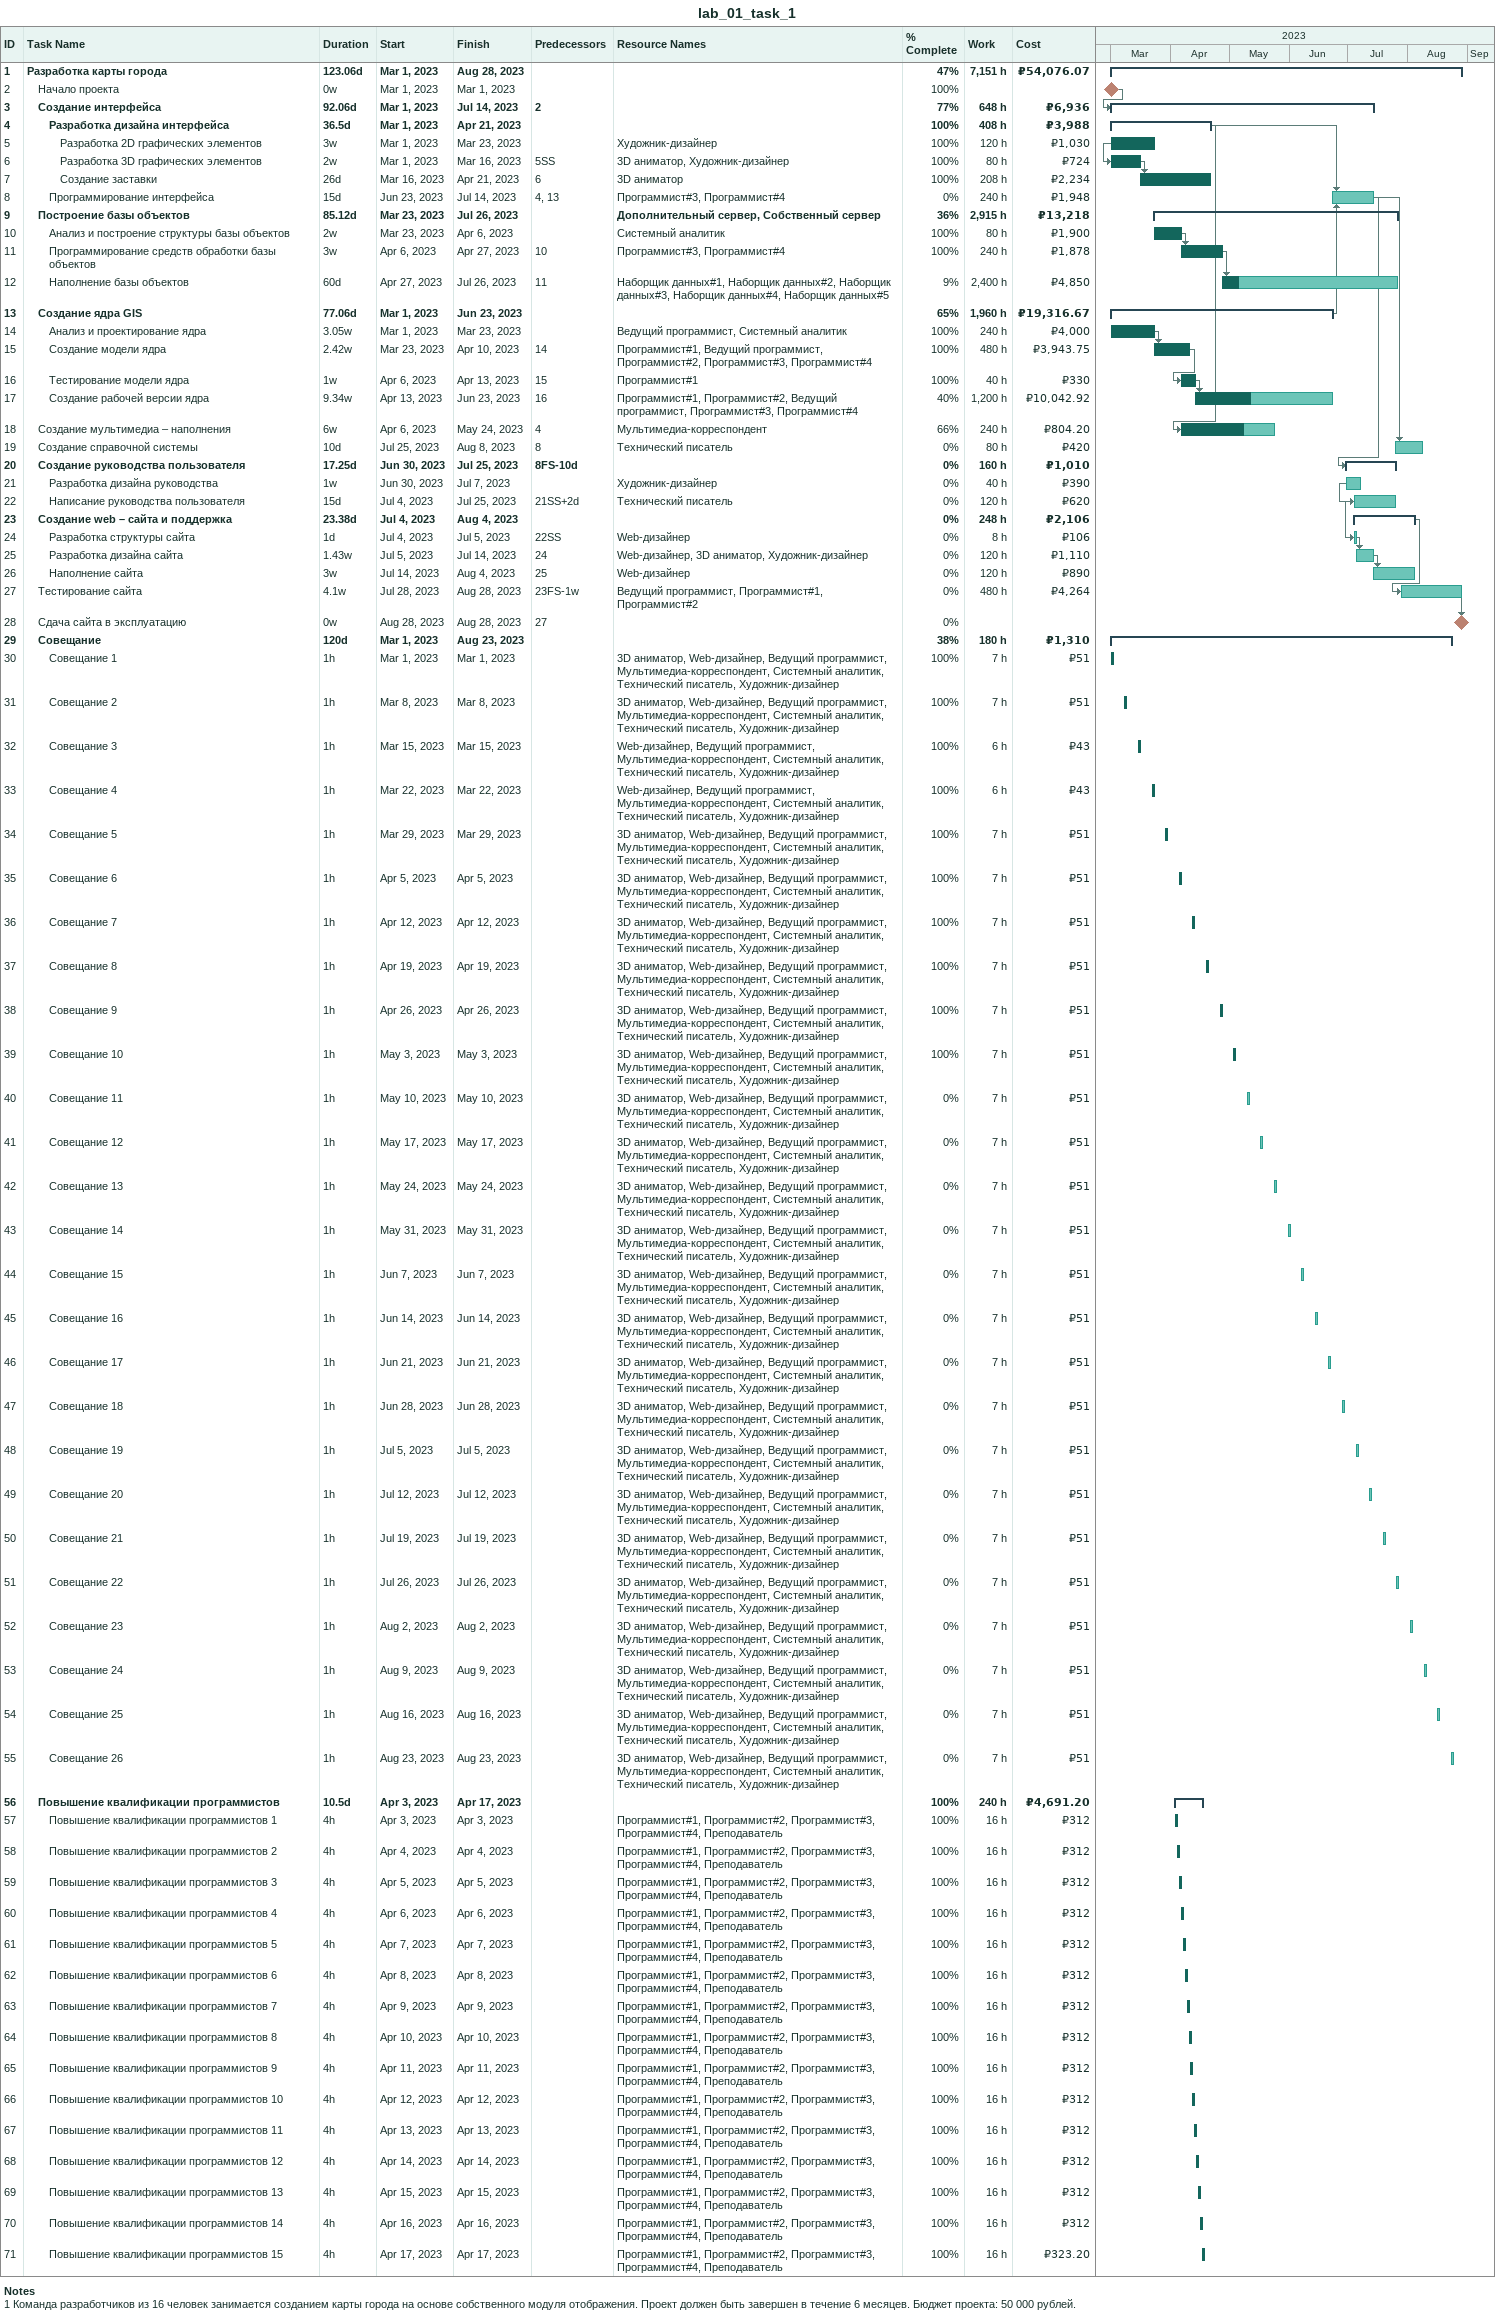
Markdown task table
lab_01_task_1

| ID | Level | Task | Duration | Start | Finish | Predecessors | Resources | % complete | Work (h) | Cost (₽) |
|---|---|---|---|---|---|---|---|---|---|---|
| 1 | 1 | **Разработка карты города** | 123.06d | 2023-03-01 | 2023-08-28 |  |  | 47 | 7151 | 54076.07 |
| 2 | 2 | Начало проекта | 0w | 2023-03-01 | 2023-03-01 |  |  | 100 |  |  |
| 3 | 2 | **Создание интерфейса** | 92.06d | 2023-03-01 | 2023-07-14 | 2 |  | 77 | 648 | 6936 |
| 4 | 3 | **Разработка дизайна интерфейса** | 36.5d | 2023-03-01 | 2023-04-21 |  |  | 100 | 408 | 3988 |
| 5 | 4 | Разработка 2D графических элементов | 3w | 2023-03-01 | 2023-03-23 |  | Художник-дизайнер | 100 | 120 | 1030 |
| 6 | 4 | Разработка 3D графических элементов | 2w | 2023-03-01 | 2023-03-16 | 5SS | 3D аниматор, Художник-дизайнер | 100 | 80 | 724 |
| 7 | 4 | Создание заставки | 26d | 2023-03-16 | 2023-04-21 | 6 | 3D аниматор | 100 | 208 | 2234 |
| 8 | 3 | Программирование интерфейса | 15d | 2023-06-23 | 2023-07-14 | 4, 13 | Программист#3, Программист#4 | 0 | 240 | 1948 |
| 9 | 2 | **Построение базы объектов** | 85.12d | 2023-03-23 | 2023-07-26 |  | Дополнительный сервер, Собственный сервер | 36 | 2915 | 13218 |
| 10 | 3 | Анализ и построение структуры базы объектов | 2w | 2023-03-23 | 2023-04-06 |  | Системный аналитик | 100 | 80 | 1900 |
| 11 | 3 | Программирование средств обработки базы объектов | 3w | 2023-04-06 | 2023-04-27 | 10 | Программист#3, Программист#4 | 100 | 240 | 1878 |
| 12 | 3 | Наполнение базы объектов | 60d | 2023-04-27 | 2023-07-26 | 11 | Наборщик данных#1, Наборщик данных#2, Наборщик данных#3, Наборщик данных#4, Наборщик данных#5 | 9 | 2400 | 4850 |
| 13 | 2 | **Создание ядра GIS** | 77.06d | 2023-03-01 | 2023-06-23 |  |  | 65 | 1960 | 19316.67 |
| 14 | 3 | Анализ и проектирование ядра | 3.05w | 2023-03-01 | 2023-03-23 |  | Ведущий программист, Системный аналитик | 100 | 240 | 4000 |
| 15 | 3 | Создание модели ядра | 2.42w | 2023-03-23 | 2023-04-10 | 14 | Программист#1, Ведущий программист, Программист#2, Программист#3, Программист#4 | 100 | 480 | 3943.75 |
| 16 | 3 | Тестирование модели ядра | 1w | 2023-04-06 | 2023-04-13 | 15 | Программист#1 | 100 | 40 | 330 |
| 17 | 3 | Создание рабочей версии ядра | 9.34w | 2023-04-13 | 2023-06-23 | 16 | Программист#1, Программист#2, Ведущий программист, Программист#3, Программист#4 | 40 | 1200 | 10042.92 |
| 18 | 2 | Создание мультимедиа – наполнения | 6w | 2023-04-06 | 2023-05-24 | 4 | Мультимедиа-корреспондент | 66 | 240 | 804.20 |
| 19 | 2 | Создание справочной системы | 10d | 2023-07-25 | 2023-08-08 | 8 | Технический писатель | 0 | 80 | 420 |
| 20 | 2 | **Создание руководства пользователя** | 17.25d | 2023-06-30 | 2023-07-25 | 8FS-10d |  | 0 | 160 | 1010 |
| 21 | 3 | Разработка дизайна руководства | 1w | 2023-06-30 | 2023-07-07 |  | Художник-дизайнер | 0 | 40 | 390 |
| 22 | 3 | Написание руководства пользователя | 15d | 2023-07-04 | 2023-07-25 | 21SS+2d | Технический писатель | 0 | 120 | 620 |
| 23 | 2 | **Создание web – сайта и поддержка** | 23.38d | 2023-07-04 | 2023-08-04 |  |  | 0 | 248 | 2106 |
| 24 | 3 | Разработка структуры сайта | 1d | 2023-07-04 | 2023-07-05 | 22SS | Web-дизайнер | 0 | 8 | 106 |
| 25 | 3 | Разработка дизайна сайта | 1.43w | 2023-07-05 | 2023-07-14 | 24 | Web-дизайнер, 3D аниматор, Художник-дизайнер | 0 | 120 | 1110 |
| 26 | 3 | Наполнение сайта | 3w | 2023-07-14 | 2023-08-04 | 25 | Web-дизайнер | 0 | 120 | 890 |
| 27 | 2 | Тестирование сайта | 4.1w | 2023-07-28 | 2023-08-28 | 23FS-1w | Ведущий программист, Программист#1, Программист#2 | 0 | 480 | 4264 |
| 28 | 2 | Сдача сайта в эксплуатацию | 0w | 2023-08-28 | 2023-08-28 | 27 |  | 0 |  |  |
| 29 | 2 | **Совещание** | 120d | 2023-03-01 | 2023-08-23 |  |  | 38 | 180 | 1310 |
| 30 | 3 | Совещание 1 | 1h | 2023-03-01 | 2023-03-01 |  | 3D аниматор, Web-дизайнер, Ведущий программист, Мультимедиа-корреспондент, Системный аналитик, Технический писатель, Художник-дизайнер | 100 | 7 | 51 |
| 31 | 3 | Совещание 2 | 1h | 2023-03-08 | 2023-03-08 |  | 3D аниматор, Web-дизайнер, Ведущий программист, Мультимедиа-корреспондент, Системный аналитик, Технический писатель, Художник-дизайнер | 100 | 7 | 51 |
| 32 | 3 | Совещание 3 | 1h | 2023-03-15 | 2023-03-15 |  | Web-дизайнер, Ведущий программист, Мультимедиа-корреспондент, Системный аналитик, Технический писатель, Художник-дизайнер | 100 | 6 | 43 |
| 33 | 3 | Совещание 4 | 1h | 2023-03-22 | 2023-03-22 |  | Web-дизайнер, Ведущий программист, Мультимедиа-корреспондент, Системный аналитик, Технический писатель, Художник-дизайнер | 100 | 6 | 43 |
| 34 | 3 | Совещание 5 | 1h | 2023-03-29 | 2023-03-29 |  | 3D аниматор, Web-дизайнер, Ведущий программист, Мультимедиа-корреспондент, Системный аналитик, Технический писатель, Художник-дизайнер | 100 | 7 | 51 |
| 35 | 3 | Совещание 6 | 1h | 2023-04-05 | 2023-04-05 |  | 3D аниматор, Web-дизайнер, Ведущий программист, Мультимедиа-корреспондент, Системный аналитик, Технический писатель, Художник-дизайнер | 100 | 7 | 51 |
| 36 | 3 | Совещание 7 | 1h | 2023-04-12 | 2023-04-12 |  | 3D аниматор, Web-дизайнер, Ведущий программист, Мультимедиа-корреспондент, Системный аналитик, Технический писатель, Художник-дизайнер | 100 | 7 | 51 |
| 37 | 3 | Совещание 8 | 1h | 2023-04-19 | 2023-04-19 |  | 3D аниматор, Web-дизайнер, Ведущий программист, Мультимедиа-корреспондент, Системный аналитик, Технический писатель, Художник-дизайнер | 100 | 7 | 51 |
| 38 | 3 | Совещание 9 | 1h | 2023-04-26 | 2023-04-26 |  | 3D аниматор, Web-дизайнер, Ведущий программист, Мультимедиа-корреспондент, Системный аналитик, Технический писатель, Художник-дизайнер | 100 | 7 | 51 |
| 39 | 3 | Совещание 10 | 1h | 2023-05-03 | 2023-05-03 |  | 3D аниматор, Web-дизайнер, Ведущий программист, Мультимедиа-корреспондент, Системный аналитик, Технический писатель, Художник-дизайнер | 100 | 7 | 51 |
| 40 | 3 | Совещание 11 | 1h | 2023-05-10 | 2023-05-10 |  | 3D аниматор, Web-дизайнер, Ведущий программист, Мультимедиа-корреспондент, Системный аналитик, Технический писатель, Художник-дизайнер | 0 | 7 | 51 |
| 41 | 3 | Совещание 12 | 1h | 2023-05-17 | 2023-05-17 |  | 3D аниматор, Web-дизайнер, Ведущий программист, Мультимедиа-корреспондент, Системный аналитик, Технический писатель, Художник-дизайнер | 0 | 7 | 51 |
| 42 | 3 | Совещание 13 | 1h | 2023-05-24 | 2023-05-24 |  | 3D аниматор, Web-дизайнер, Ведущий программист, Мультимедиа-корреспондент, Системный аналитик, Технический писатель, Художник-дизайнер | 0 | 7 | 51 |
| 43 | 3 | Совещание 14 | 1h | 2023-05-31 | 2023-05-31 |  | 3D аниматор, Web-дизайнер, Ведущий программист, Мультимедиа-корреспондент, Системный аналитик, Технический писатель, Художник-дизайнер | 0 | 7 | 51 |
| 44 | 3 | Совещание 15 | 1h | 2023-06-07 | 2023-06-07 |  | 3D аниматор, Web-дизайнер, Ведущий программист, Мультимедиа-корреспондент, Системный аналитик, Технический писатель, Художник-дизайнер | 0 | 7 | 51 |
| 45 | 3 | Совещание 16 | 1h | 2023-06-14 | 2023-06-14 |  | 3D аниматор, Web-дизайнер, Ведущий программист, Мультимедиа-корреспондент, Системный аналитик, Технический писатель, Художник-дизайнер | 0 | 7 | 51 |
| 46 | 3 | Совещание 17 | 1h | 2023-06-21 | 2023-06-21 |  | 3D аниматор, Web-дизайнер, Ведущий программист, Мультимедиа-корреспондент, Системный аналитик, Технический писатель, Художник-дизайнер | 0 | 7 | 51 |
| 47 | 3 | Совещание 18 | 1h | 2023-06-28 | 2023-06-28 |  | 3D аниматор, Web-дизайнер, Ведущий программист, Мультимедиа-корреспондент, Системный аналитик, Технический писатель, Художник-дизайнер | 0 | 7 | 51 |
| 48 | 3 | Совещание 19 | 1h | 2023-07-05 | 2023-07-05 |  | 3D аниматор, Web-дизайнер, Ведущий программист, Мультимедиа-корреспондент, Системный аналитик, Технический писатель, Художник-дизайнер | 0 | 7 | 51 |
| 49 | 3 | Совещание 20 | 1h | 2023-07-12 | 2023-07-12 |  | 3D аниматор, Web-дизайнер, Ведущий программист, Мультимедиа-корреспондент, Системный аналитик, Технический писатель, Художник-дизайнер | 0 | 7 | 51 |
| 50 | 3 | Совещание 21 | 1h | 2023-07-19 | 2023-07-19 |  | 3D аниматор, Web-дизайнер, Ведущий программист, Мультимедиа-корреспондент, Системный аналитик, Технический писатель, Художник-дизайнер | 0 | 7 | 51 |
| 51 | 3 | Совещание 22 | 1h | 2023-07-26 | 2023-07-26 |  | 3D аниматор, Web-дизайнер, Ведущий программист, Мультимедиа-корреспондент, Системный аналитик, Технический писатель, Художник-дизайнер | 0 | 7 | 51 |
| 52 | 3 | Совещание 23 | 1h | 2023-08-02 | 2023-08-02 |  | 3D аниматор, Web-дизайнер, Ведущий программист, Мультимедиа-корреспондент, Системный аналитик, Технический писатель, Художник-дизайнер | 0 | 7 | 51 |
| 53 | 3 | Совещание 24 | 1h | 2023-08-09 | 2023-08-09 |  | 3D аниматор, Web-дизайнер, Ведущий программист, Мультимедиа-корреспондент, Системный аналитик, Технический писатель, Художник-дизайнер | 0 | 7 | 51 |
| 54 | 3 | Совещание 25 | 1h | 2023-08-16 | 2023-08-16 |  | 3D аниматор, Web-дизайнер, Ведущий программист, Мультимедиа-корреспондент, Системный аналитик, Технический писатель, Художник-дизайнер | 0 | 7 | 51 |
| 55 | 3 | Совещание 26 | 1h | 2023-08-23 | 2023-08-23 |  | 3D аниматор, Web-дизайнер, Ведущий программист, Мультимедиа-корреспондент, Системный аналитик, Технический писатель, Художник-дизайнер | 0 | 7 | 51 |
| 56 | 2 | **Повышение квалификации программистов** | 10.5d | 2023-04-03 | 2023-04-17 |  |  | 100 | 240 | 4691.20 |
| 57 | 3 | Повышение квалификации программистов 1 | 4h | 2023-04-03 | 2023-04-03 |  | Программист#1, Программист#2, Программист#3, Программист#4, Преподаватель | 100 | 16 | 312 |
| 58 | 3 | Повышение квалификации программистов 2 | 4h | 2023-04-04 | 2023-04-04 |  | Программист#1, Программист#2, Программист#3, Программист#4, Преподаватель | 100 | 16 | 312 |
| 59 | 3 | Повышение квалификации программистов 3 | 4h | 2023-04-05 | 2023-04-05 |  | Программист#1, Программист#2, Программист#3, Программист#4, Преподаватель | 100 | 16 | 312 |
| 60 | 3 | Повышение квалификации программистов 4 | 4h | 2023-04-06 | 2023-04-06 |  | Программист#1, Программист#2, Программист#3, Программист#4, Преподаватель | 100 | 16 | 312 |
| 61 | 3 | Повышение квалификации программистов 5 | 4h | 2023-04-07 | 2023-04-07 |  | Программист#1, Программист#2, Программист#3, Программист#4, Преподаватель | 100 | 16 | 312 |
| 62 | 3 | Повышение квалификации программистов 6 | 4h | 2023-04-08 | 2023-04-08 |  | Программист#1, Программист#2, Программист#3, Программист#4, Преподаватель | 100 | 16 | 312 |
| 63 | 3 | Повышение квалификации программистов 7 | 4h | 2023-04-09 | 2023-04-09 |  | Программист#1, Программист#2, Программист#3, Программист#4, Преподаватель | 100 | 16 | 312 |
| 64 | 3 | Повышение квалификации программистов 8 | 4h | 2023-04-10 | 2023-04-10 |  | Программист#1, Программист#2, Программист#3, Программист#4, Преподаватель | 100 | 16 | 312 |
| 65 | 3 | Повышение квалификации программистов 9 | 4h | 2023-04-11 | 2023-04-11 |  | Программист#1, Программист#2, Программист#3, Программист#4, Преподаватель | 100 | 16 | 312 |
| 66 | 3 | Повышение квалификации программистов 10 | 4h | 2023-04-12 | 2023-04-12 |  | Программист#1, Программист#2, Программист#3, Программист#4, Преподаватель | 100 | 16 | 312 |
| 67 | 3 | Повышение квалификации программистов 11 | 4h | 2023-04-13 | 2023-04-13 |  | Программист#1, Программист#2, Программист#3, Программист#4, Преподаватель | 100 | 16 | 312 |
| 68 | 3 | Повышение квалификации программистов 12 | 4h | 2023-04-14 | 2023-04-14 |  | Программист#1, Программист#2, Программист#3, Программист#4, Преподаватель | 100 | 16 | 312 |
| 69 | 3 | Повышение квалификации программистов 13 | 4h | 2023-04-15 | 2023-04-15 |  | Программист#1, Программист#2, Программист#3, Программист#4, Преподаватель | 100 | 16 | 312 |
| 70 | 3 | Повышение квалификации программистов 14 | 4h | 2023-04-16 | 2023-04-16 |  | Программист#1, Программист#2, Программист#3, Программист#4, Преподаватель | 100 | 16 | 312 |
| 71 | 3 | Повышение квалификации программистов 15 | 4h | 2023-04-17 | 2023-04-17 |  | Программист#1, Программист#2, Программист#3, Программист#4, Преподаватель | 100 | 16 | 323.20 |

Notes
- 1: Команда разработчиков из 16 человек занимается созданием карты города на основе собственного модуля отображения. Проект должен быть завершен в течение 6 месяцев. Бюджет проекта: 50 000 рублей.
